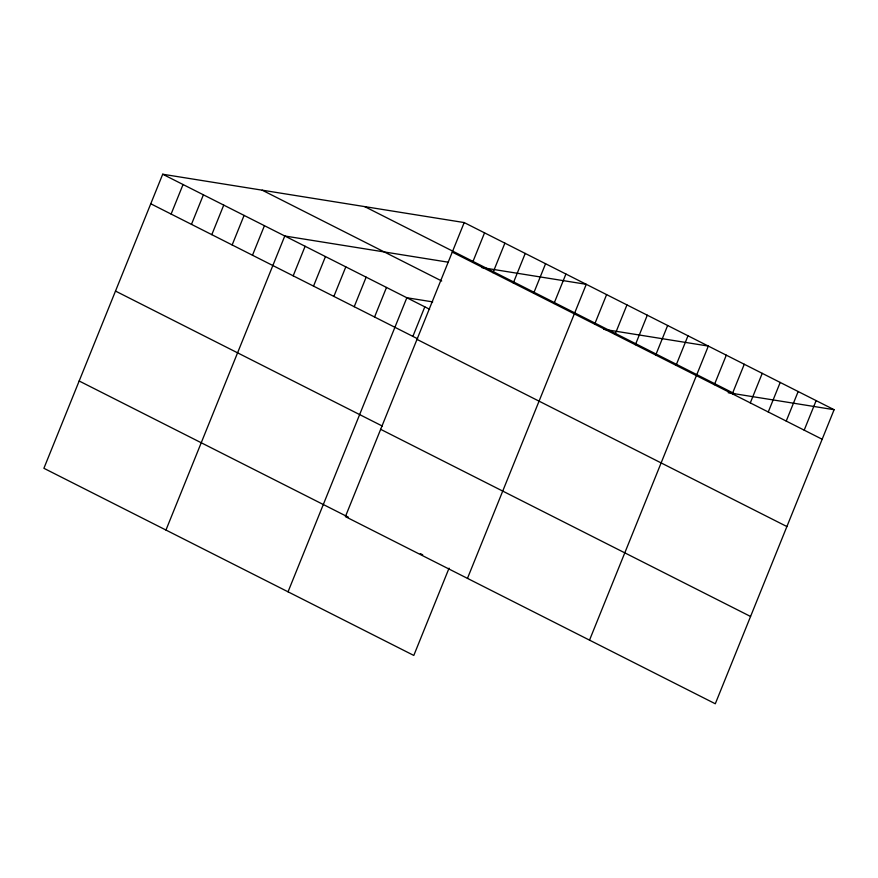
<?xml version="1.0" encoding="UTF-8"?>
<svg xmlns="http://www.w3.org/2000/svg" width="878" height="878" viewBox="0 0 878 878"><rect width="100%" height="100%" fill="white"/><g stroke="black" fill="none" stroke-linecap="round" stroke-linejoin="round"><path stroke-width="1.32" d="M464.199 222.562L345.394 516.615L715.296 703.772L834.1 409.708L464.199 222.562L162.704 174.228L43.9 468.292L413.801 655.438L449.064 568.154M171.111 214.067L183.052 184.523M191.459 224.362L203.4 194.817M211.807 234.656L223.736 205.112M232.154 244.951L244.084 215.406M252.491 255.246L264.432 225.701M165.964 530.049L284.779 235.995L448.329 262.215M293.186 275.824L305.116 246.279M313.523 286.118L325.464 256.574M333.87 296.413L345.811 266.868M354.218 306.707L366.148 277.163M374.566 317.002L386.496 287.457M288.039 591.805L406.843 297.752L432.689 301.889M412.869 336.384L424.809 306.839M472.605 262.401L484.546 232.857M492.953 272.696L504.883 243.151M513.301 282.979L525.231 253.446M533.637 293.274L545.578 263.729M553.985 303.569L565.926 274.024M467.458 578.382L586.263 284.318L481.649 267.549M594.669 324.158L606.61 294.613M615.017 334.452L626.958 304.907M635.365 344.747L647.295 315.202M655.712 355.041L667.642 325.497M676.049 365.325L687.99 335.791M589.522 640.139L708.337 346.075L603.713 329.305M714.363 384.718L726.304 355.173M732.329 393.805L744.27 364.26M750.295 402.892L762.236 373.348M768.261 411.98L780.202 382.435M786.227 421.078L798.168 391.533M804.193 430.165L816.134 400.62M728.202 392.729L834.1 409.708M364.71 206.615L734.612 393.761M452.258 252.107L822.159 439.252M262.204 190.186L441.711 281.004M162.704 174.228L429.605 309.265M150.775 203.773L417.665 338.809M416.995 339.391L786.897 526.548M115.501 291.068L382.391 426.093M380.657 429.331L750.558 616.477M79.163 380.997L348.456 517.241M420.321 553.601L422.713 554.819"/></g></svg>
